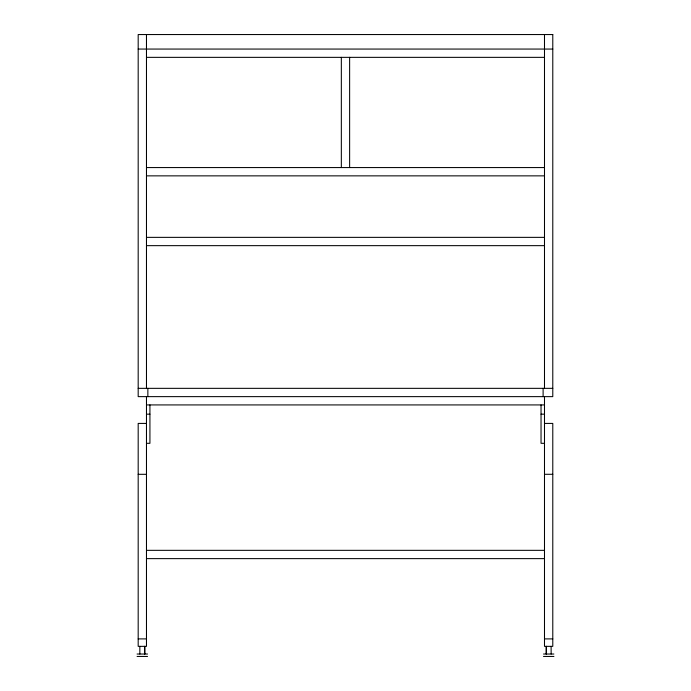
<?xml version="1.0" encoding="UTF-8"?>
<svg xmlns="http://www.w3.org/2000/svg" width="691" height="691" viewBox="0 0 691 691"><rect width="100%" height="100%" fill="white"/><g stroke="black" fill="none" stroke-linecap="round" stroke-linejoin="round"><path stroke-width="1.04" d="M138.183 49.061L552.783 49.061M146.475 57.353L544.491 57.353M146.475 167.567L544.491 167.567M146.475 175.859L544.491 175.859M146.475 237.359L544.491 237.359M146.475 245.65L544.491 245.65M138.183 388.342L552.783 388.342M146.475 404.926L544.491 404.926M146.475 414.168L149.93 414.168M541.036 414.168L544.491 414.168M146.475 423.419L138.183 423.419L138.183 646.353L146.475 646.353L146.475 396.634M544.491 423.419L552.783 423.419L552.783 646.353L544.491 646.353L544.491 396.634M146.475 443.311L149.93 443.311L149.93 404.926M544.491 443.311L541.036 443.311L541.036 404.926M138.183 474.311L146.475 474.311M544.491 474.294L552.783 474.294M146.475 550.338L544.491 550.338M146.475 558.63L544.491 558.63M138.183 638.899L146.475 638.899M544.491 638.899L552.783 638.899M137.077 654.032L147.546 654.032M543.497 654.032L553.862 654.032M137.077 656.45L147.546 656.45M543.497 656.45L553.923 656.45M551.098 646.361L551.159 654.032M546.322 646.361L546.322 654.032M546.261 646.361L546.261 654.032M544.491 34.55L544.491 388.342M543.109 388.342L543.109 396.634M349.629 57.353L349.629 167.567M341.337 57.353L341.337 167.567M147.857 388.342L147.857 396.634M146.475 34.55L146.475 388.342M144.782 646.361L144.782 654.032M144.678 646.361L144.678 654.032M139.841 646.361L139.841 654.032M552.783 34.55L138.183 34.55L138.183 396.634L552.783 396.634L552.783 34.55"/></g></svg>
